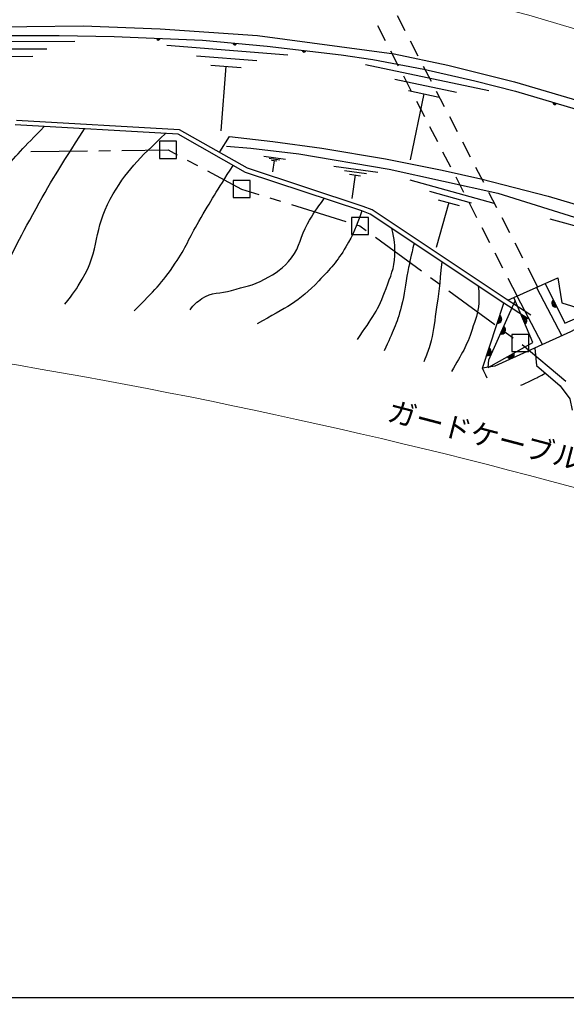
# Model space of a CAD drawing. Units: millimetres, scale not verified. Extents: x 40000 to 680000, y 20000 to 380000.
# Drawn here: x 180097 to 228212, y 205000 to 290970 of the extents above; entities that cross this region are included whole.
import ezdxf
from ezdxf.enums import TextEntityAlignment as Align

# ---------------------------------------------------------------- set-up
doc = ezdxf.new("R2010")
doc.units = ezdxf.units.MM
doc.header["$LTSCALE"] = 1000
doc.linetypes.add('CHAIN', pattern=[18.5, 12, -1.5, 3.5, -1.5])
for name, color, linetype, lineweight in [('M-BGD', 7, 'Continuous', 25), ('M-BMK', 2, 'CHAIN', 13), ('M-BMK-ROW', 30, 'Continuous', 25), ('M-STR-HTXT', 7, 'Continuous', 13), ('M-TTL-BAND', 7, 'Continuous', 25)]:
    doc.layers.add(name, color=color, linetype=linetype, lineweight=lineweight)
doc.styles.add('ＭＳ ゴシック', font='')
doc.styles.get('ＭＳ ゴシック').set_extended_font_data('MS Gothic')

msp = doc.modelspace()

# ---------------------------------------------------------------- linework, layer by layer
at = {"layer": 'M-BGD'}
for p, q in [((213311, 291326), (214001, 289994)), ((211575, 290453), (212264, 289120)), ((175117, 289034), (184961, 289075)), ((214461, 289106), (215151, 287775)), ((177580, 288388), (182503, 288409)), ((193047, 288715), (203689, 287858)), ((212723, 288232), (213412, 286900)), ((178814, 287737), (181275, 287747)), ((195651, 287791), (200972, 287363)), ((196924, 286975), (199584, 286761)), ((198254, 286868), (197797, 281192)), ((210546, 287020), (221396, 284742)), ((215612, 286887), (216302, 285555)), ((213107, 285727), (218532, 284588)), ((213872, 286012), (214561, 284679)), ((214311, 284719), (217024, 284149)), ((216762, 284667), (217452, 283335)), ((215667, 284434), (214453, 278647)), ((215020, 283791), (215709, 282459)), ((194182, 281280), (179839, 282105)), ((217912, 282448), (218602, 281116)), ((194066, 280886), (179723, 281711)), ((200143, 277898), (194182, 281280)), ((216169, 281570), (216858, 280238)), ((199980, 277531), (194066, 280886)), ((219063, 280228), (219753, 278896)), ((201596, 278968), (203489, 278699)), ((202051, 278774), (202998, 278640)), ((202270, 278615), (202743, 278547)), ((202507, 278581), (202363, 277572)), ((217317, 279350), (218006, 278017)), ((210339, 274525), (200143, 277898)), ((207761, 278092), (211616, 277545)), ((208688, 277698), (210616, 277425)), ((220213, 278008), (220903, 276676)), ((210207, 274147), (199980, 277531)), ((209134, 277373), (210098, 277236)), ((209616, 277305), (209324, 275248)), ((214441, 276885), (221826, 274831)), ((218466, 277129), (219155, 275797)), ((216150, 275879), (219843, 274852)), ((216936, 275130), (218782, 274616)), ((221363, 275789), (222053, 274457)), ((211126, 274232), (210339, 274525)), ((217859, 274873), (216764, 270935)), ((219614, 274909), (220303, 273576)), ((210943, 273873), (210207, 274147)), ((222691, 266050), (210943, 273873)), ((222910, 266385), (211126, 274232)), ((222514, 273569), (223204, 272237)), ((226739, 273464), (233304, 271638)), ((220763, 272688), (221452, 271356)), ((223664, 271349), (224354, 270018)), ((221911, 270467), (222600, 269135)), ((224814, 269130), (225678, 267463)), ((223057, 266290), (227465, 268262)), ((223059, 268247), (223881, 266659)), ((225566, 267413), (227806, 263167)), ((226100, 262389), (223881, 266659)), ((220827, 260315), (222691, 266050)), ((224855, 264656), (222691, 266050)), ((225071, 264992), (222910, 266385))]:
    msp.add_line(p, q, dxfattribs=at)
for points in [[(170799, 290252), (185700, 290421), (192474, 290167), (201025, 289574), (213048, 287966), (217789, 286950), (223631, 285510), (230489, 283478), (235146, 281954), (241242, 279753), (264525, 270016), (268166, 268154), (272399, 266122), (279003, 263243), (284422, 261042)], [(167188, 289232), (175371, 289574), (183584, 289574), (188410, 289490), (196199, 289151), (201872, 288643), (208391, 287881), (211185, 287458), (215672, 286611), (220160, 285595), (223716, 284664), (230658, 282632), (243358, 278144), (262493, 270186), (271298, 265952), (276971, 263412), (283067, 260872), (293058, 257147)], [(197723, 279330), (198570, 280684), (202380, 280261), (206698, 279668), (212286, 278737), (217281, 277721), (220668, 276959), (226594, 275435), (230658, 274250), (239464, 271117), (249962, 266460), (257921, 265614), (261477, 266037)], [(198316, 279838), (200432, 279668), (204666, 279160), (212624, 277806)], [(212624, 277806), (222171, 275707), (238187, 270694), (251030, 265042)], [(227465, 268262), (227798, 266075), (230370, 265286), (231972, 265772), (230661, 264874), (237031, 262866), (239208, 263758), (245496, 263755), (251030, 265042)], [(226353, 267765), (228082, 264270), (230370, 265286)], [(221321, 260391), (225267, 262571), (223589, 266529)], [(221321, 260391), (221385, 261067), (223712, 266240)], [(230661, 264874), (229663, 264112), (228575, 263517), (221919, 260484), (220827, 260315)], [(225431, 262085), (225572, 260555), (227659, 258760), (228508, 257619), (228727, 256625)]]:
    msp.add_lwpolyline(points, dxfattribs=at)
for centre, radius, start, end in [((192304, 289320), 150, 177.51045, 357.51045), ((192304, 289320), 120, 177.51045, 357.51045), ((192304, 289320), 100, 177.51045, 357.51045), ((192304, 289320), 100, 177.51045, 357.51045), ((192304, 289320), 100, 177.51045, 357.51045), ((192304, 289320), 100, 177.51045, 357.51045), ((199035, 288897), 150, 174.88269, 354.88269), ((199035, 288897), 120, 174.88269, 354.88269), ((199035, 288897), 100, 174.88269, 354.88269), ((199035, 288897), 100, 174.88269, 354.88269), ((199035, 288897), 100, 174.88269, 354.88269), ((199035, 288897), 100, 174.88269, 354.88269), ((205131, 288262), 150, 173.33334, 353.33334), ((205131, 288262), 120, 173.33334, 353.33334), ((205131, 288262), 100, 173.33334, 353.33334), ((205131, 288262), 100, 173.33334, 353.33334), ((205131, 288262), 100, 173.33334, 353.33334), ((205131, 288262), 100, 173.33334, 353.33334), ((227187, 283648), 150, 163.68615, 343.68615), ((227187, 283648), 120, 163.68615, 343.68615), ((227187, 283648), 100, 163.68615, 343.68615), ((227187, 283648), 100, 163.68615, 343.68615), ((227187, 283648), 100, 163.68615, 343.68615), ((227187, 283648), 100, 163.68615, 343.68615), ((227266, 266041), 354, 125.11822, 287.5234), ((227266, 266041), 283, 127.34226, 285.29936), ((227266, 266041), 212, 131.08858, 281.55303), ((227266, 266041), 142, 138.80031, 273.8413), ((227266, 266041), 100, 149.11798, 263.52364), ((227266, 266041), 100, 149.11798, 263.52364), ((222171, 264626), 354, 260.79431, 63.19949), ((222171, 264626), 283, 263.01835, 60.97545), ((222171, 264626), 212, 266.76467, 57.22912), ((224378, 264529), 354, 301.7731, 104.17828), ((224378, 264529), 283, 303.99714, 101.95424), ((222171, 264626), 142, 274.4764, 49.51739), ((222171, 264626), 100, 284.79407, 39.19973), ((222171, 264626), 100, 284.79407, 39.19973), ((222499, 263676), 354, 254.58302, 56.9882), ((224378, 264529), 212, 307.74347, 98.20791), ((224378, 264529), 142, 315.4552, 90.49618), ((224378, 264529), 100, 325.77286, 80.17852), ((224378, 264529), 100, 325.77286, 80.17852), ((222499, 263676), 283, 256.80706, 54.76416), ((222499, 263676), 212, 260.55339, 51.01784), ((222499, 263676), 142, 268.26512, 43.30611), ((222499, 263676), 100, 278.58278, 32.98845), ((222499, 263676), 100, 278.58278, 32.98845), ((221244, 261772), 354, 260.79431, 63.19949), ((221244, 261772), 283, 263.01835, 60.97545), ((221244, 261772), 212, 266.76467, 57.22912), ((221244, 261772), 142, 274.4764, 49.51739), ((221244, 261772), 100, 284.79407, 39.19973), ((221244, 261772), 100, 284.79407, 39.19973), ((223268, 261529), 354, 217.71026, 20.11544), ((223268, 261529), 283, 219.9343, 17.8914), ((223268, 261529), 212, 223.68063, 14.14508), ((223268, 261529), 142, 231.39236, 6.43335), ((223268, 261529), 100, 241.71002, 356.11568), ((223268, 261529), 100, 241.71002, 356.11568)]:
    msp.add_arc(centre, radius, start, end, dxfattribs=at)
for points, knots in [([(169614, 267138), (171985, 269186), (172759, 269854), (174489, 271864), (176212, 273867), (176741, 275329), (178424, 277366), (179840, 279082), (180391, 279665), (182274, 281564)], [0, 0, 0, 0, 1, 1, 1, 2, 2, 2, 3, 3, 3, 3]), ([(177657, 266714), (179292, 270144), (179759, 271099), (181258, 273829), (182912, 276840), (183551, 277825), (185797, 281361)], [0, 0, 0, 0, 1, 1, 1, 2, 2, 2, 2]), ([(184092, 265952), (184859, 266881), (185070, 267261), (185616, 268154), (187132, 270635), (186635, 272653), (188071, 275181), (189528, 277746), (190534, 278683), (192947, 280950)], [0, 0, 0, 0, 1, 1, 1, 2, 2, 2, 3, 3, 3, 3]), ([(190188, 265360), (191963, 267169), (192595, 267749), (193797, 269541), (194712, 270904), (195035, 271784), (195859, 273204), (196997, 275163), (197398, 275784), (198883, 278153)], [0, 0, 0, 0, 1, 1, 1, 2, 2, 2, 3, 3, 3, 3]), ([(195093, 265464), (195471, 265938), (195681, 266115), (196136, 266435), (197005, 267046), (197740, 266856), (198757, 267163), (199896, 267507), (200606, 267553), (201644, 268133), (202680, 268712), (203300, 269084), (204022, 270026), (204806, 271049), (204784, 271895), (205429, 273010), (205952, 273914), (206167, 274232), (206900, 275241)], [0, 0, 0, 0, 1, 1, 1, 2, 2, 2, 3, 3, 3, 4, 4, 4, 5, 5, 5, 6, 6, 6, 6]), ([(210207, 274147), (209690, 272670), (209491, 272145), (208802, 270981), (208043, 269699), (207453, 269075), (206424, 267997), (204640, 266127), (203573, 265675), (201001, 264206)], [0, 0, 0, 0, 1, 1, 1, 2, 2, 2, 3, 3, 3, 3]), ([(209818, 262838), (211118, 264770), (211672, 265430), (212342, 267327), (212734, 268436), (213070, 269062), (213118, 270238), (213156, 271164), (213092, 271583), (212862, 272596)], [0, 0, 0, 0, 1, 1, 1, 2, 2, 2, 3, 3, 3, 3]), ([(214800, 271305), (214527, 270113), (214458, 269800), (214259, 268831), (214010, 267622), (213991, 266919), (213676, 265725), (213262, 264153), (212969, 263589), (212172, 261843)], [0, 0, 0, 0, 1, 1, 1, 2, 2, 2, 3, 3, 3, 3]), ([(215690, 260921), (215974, 261567), (216043, 261784), (216224, 262352), (216576, 263463), (216576, 264137), (216758, 265288), (217027, 266988), (217066, 267569), (217264, 269664)], [0, 0, 0, 0, 1, 1, 1, 2, 2, 2, 3, 3, 3, 3]), ([(220451, 267541), (220530, 266872), (220532, 266626), (220494, 266041), (220435, 265114), (220197, 264619), (219912, 263735), (219417, 262198), (219036, 261664), (218092, 260023)], [0, 0, 0, 0, 1, 1, 1, 2, 2, 2, 3, 3, 3, 3]), ([(224189, 258815), (224742, 259066), (224888, 259132), (225329, 259349), (225736, 259548), (225867, 259616), (226363, 259875)], [0, 0, 0, 0, 1, 1, 1, 2, 2, 2, 2])]:
    msp.add_open_spline(points, degree=3, knots=knots, dxfattribs=at)
msp.add_open_spline([(221229, 259446), (221028, 259880), (221028, 259880), (220827, 260315)], degree=3, dxfattribs=at)
at = {"layer": 'M-BMK'}
msp.add_lwpolyline([(175778, 296441), (184769, 296686), (190103, 296602), (194082, 296432), (198739, 296094), (202210, 295755), (208814, 294824), (211947, 294316), (215503, 293638), (219990, 292622), (224901, 291352), (230574, 289659), (235823, 287881), (242342, 285341), (257244, 279160), (270407, 273412)], dxfattribs=at)
at = {"layer": 'M-BMK-ROW'}
for p, q in [((193909, 280270), (192409, 280270)), ((192409, 280270), (192409, 278770)), ((193909, 278770), (193909, 280270)), ((181086, 279366), (186085, 279430)), ((187085, 279443), (188085, 279455)), ((189085, 279468), (193159, 279520)), ((193159, 279520), (193976, 279085)), ((192409, 278770), (193909, 278770)), ((194858, 278614), (195740, 278143)), ((196623, 277673), (199629, 276069)), ((200379, 276819), (198879, 276819)), ((198879, 276819), (198879, 275319)), ((199629, 276069), (201149, 275595)), ((200379, 275319), (200379, 276819)), ((198879, 275319), (200379, 275319)), ((202104, 275298), (203059, 275001)), ((204014, 274704), (208788, 273218)), ((210795, 273577), (209295, 273577)), ((209295, 273577), (209295, 272077)), ((210795, 272077), (210795, 273577)), ((209743, 272921), (210045, 272827)), ((210045, 272827), (210597, 272424)), ((209295, 272077), (210795, 272077)), ((211405, 271834), (215445, 268888)), ((216253, 268299), (217061, 267709)), ((217868, 267120), (221908, 264174)), ((222716, 263584), (223524, 262995)), ((224913, 263279), (223413, 263279)), ((223413, 263279), (223413, 261779)), ((224913, 261779), (224913, 263279)), ((224324, 262395), (228165, 259194)), ((223413, 261779), (224913, 261779))]:
    msp.add_line(p, q, dxfattribs=at)
at = {"layer": 'M-STR-HTXT'}
msp.add_arc((94368, -246150), 513908, 68.22346, 81.9048, dxfattribs=at)
at = {"layer": 'M-TTL-BAND'}
msp.add_line((40000, 205000), (579000, 205000), dxfattribs=at)

# ---------------------------------------------------------------- texts
at = {"layer": 'M-STR-HTXT', "style": 'ＭＳ ゴシック'}
msp.add_text('ガードケーブル\u3000\u3000L=125.0', height=1833, rotation=345.333, dxfattribs=at).set_placement((227306, 251261), align=Align.BOTTOM_CENTER)

doc.saveas('drawing.dxf')
